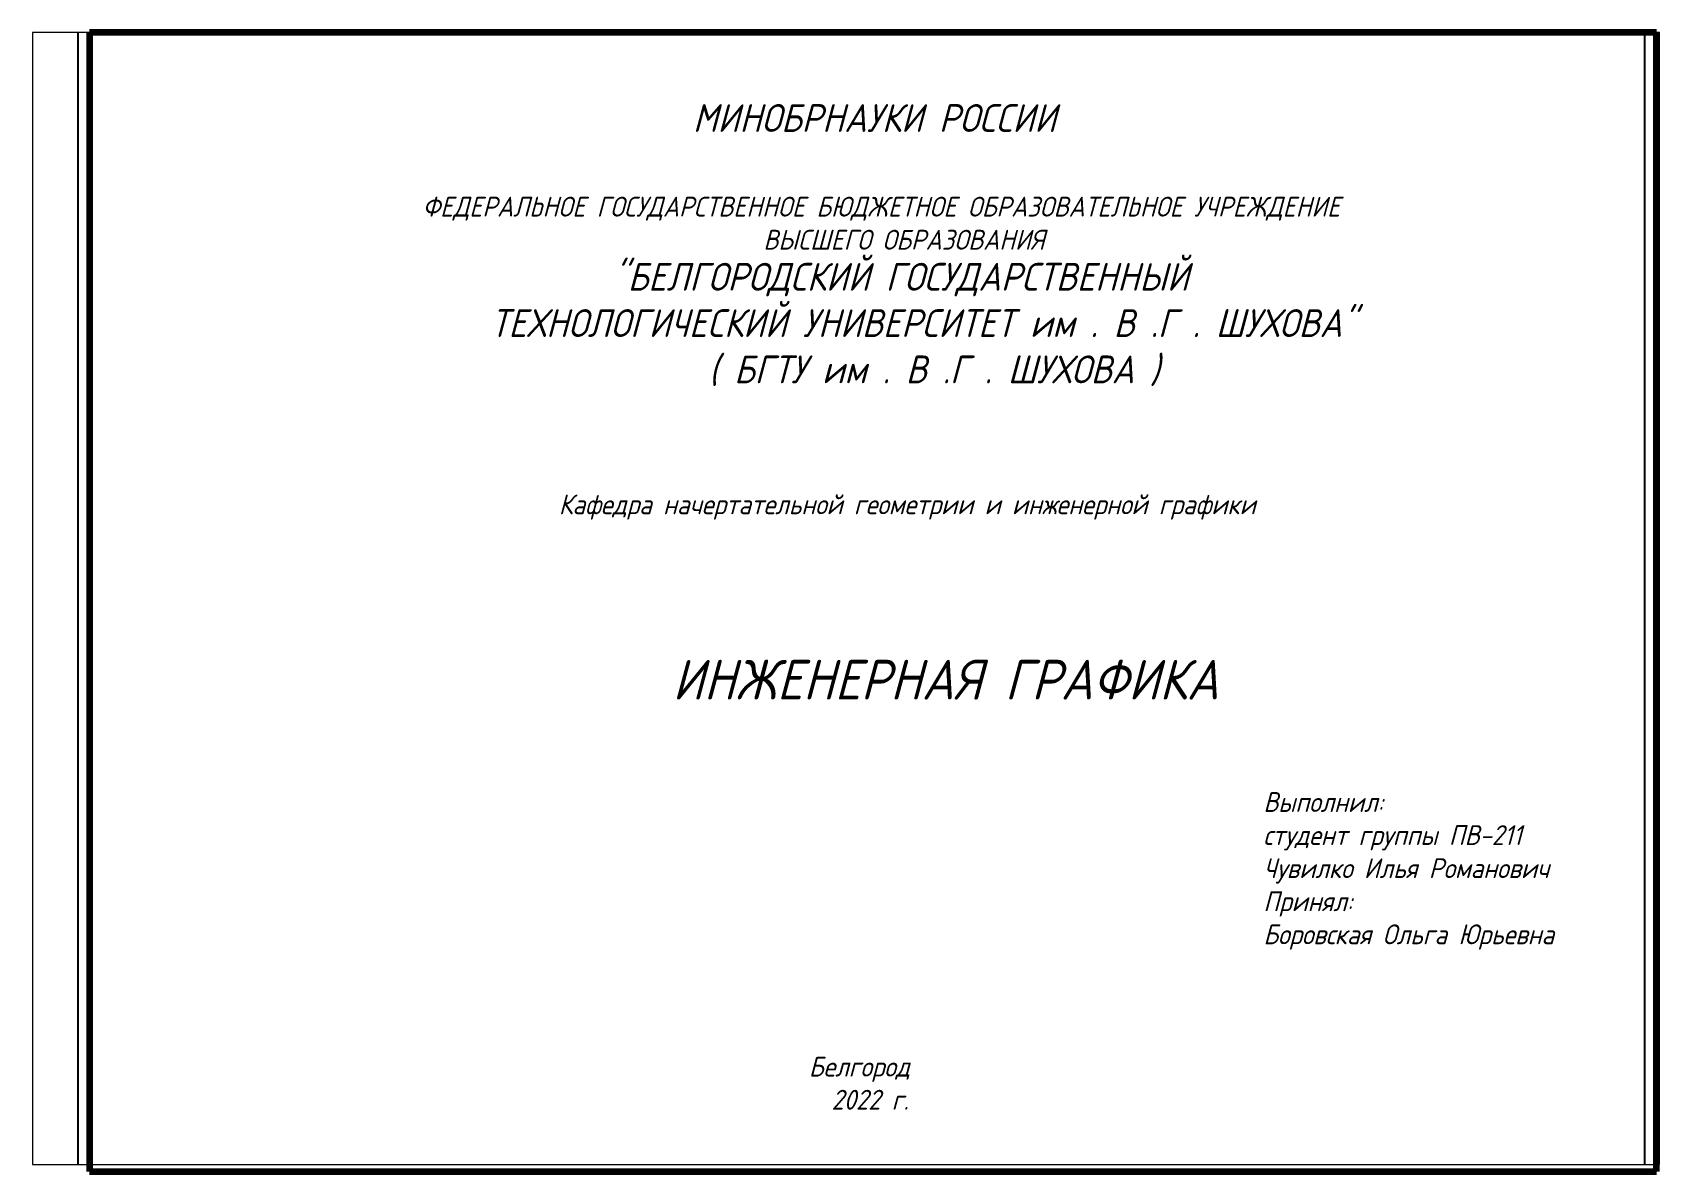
# Paper-space layout 'Титул' of a CAD drawing. Header units: millimetres. Extents: x 6 to 416, y 5 to 292.
# The model-space entities are those that its viewports show. They can reach past a viewport. Long polylines and large blocks are cut down to what shows.
import ezdxf

# ---------------------------------------------------------------- set-up
doc = ezdxf.new("R2010")
doc.units = ezdxf.units.MM
doc.header["$MEASUREMENT"] = 0
doc.layers.add('аннотации', color=1, linetype='Continuous', lineweight=40)
doc.layers.add('основной', color=7, linetype='Continuous', lineweight=90)
doc.styles.add('GOST', font='isocpeur.ttf', dxfattribs={"width": 0.9, "oblique": 15})

msp = doc.modelspace()

# ---------------------------------------------------------------- linework, layer by layer
at = {"layer": 'Defpoints'}
for p, q in [((39.22, 330.76), (39.22, 43.76)), ((434.22, 330.76), (39.22, 330.76)), ((434.22, 43.76), (434.22, 330.76)), ((39.22, 43.76), (434.22, 43.76))]:
    msp.add_line(p, q, dxfattribs=at)

# ---------------------------------------------------------------- texts
at = {"layer": 'аннотации', "width": 395, "attachment_point": 1, "style": 'GOST'}
for s, insert, char_height in [('амфыамавмамамывамавмамаа', (39.22, 330.76), 0.2), ('                                    \\P                                     МИНОБРНАУКИ РОССИИ\\P\\P{\\H0.71429x;                            ФЕДЕРАЛЬНОЕ ГОСУДАРСТВЕННОЕ БЮДЖЕТНОЕ ОБРАЗОВАТЕЛЬНОЕ УЧРЕЖДЕНИЕ\\P                                                          ВЫСШЕГО ОБРАЗОВАНИЯ\\P}                                "БЕЛГОРОДСКИЙ ГОСУДАРСТВЕННЫЙ{\\H0.71429x; \\P                                  }ТЕХНОЛОГИЧЕСКИЙ УНИВЕРСИТЕТ им . В .Г . ШУХОВА"\\P                                      ( БГТУ им . В .Г . ШУХОВА )\\P\\P\\P{\\H0.71429x;                                        Кафедра начертательной геометрии и инженерной графики\\P\\P\\P\\P\\P\\H2x;                         ИНЖЕНЕРНАЯ ГРАФИКА\\P\\P\\pxql,t40;\\H0.5x;                                                                                                      Выполнил:\\P                                                                                                      студент группы ПВ-211\\P\\pq*;                                                                                                      Чувилко Илья Романович\\P\\pql;                                                                                                      Принял:\\P                                                                                                      Боровская Ольга Юрьевна\\P\\P\\pq*;\\P                                                           \\P                                                              Белгород\\P                                                                2022 г.}', (45.86, 324.33), 7)]:
    msp.add_mtext(s, dxfattribs=dict(at, insert=insert, char_height=char_height))

psp = doc.layouts.new('Титул')

# ---------------------------------------------------------------- linework, layer by layer
at = {"layer": 'основной'}
for p, q in [((415, 292), (20, 292)), ((20, 292), (20, 5)), ((415, 5), (415, 292)), ((415, 60), (415, 45)), ((415, 40), (415, 25)), ((20, 5), (415, 5))]:
    psp.add_line(p, q, dxfattribs=at)

# ---------------------------------------------------------------- viewports
at = {"layer": 'Defpoints'}
psp.add_viewport(center=(210.67, 149.38), size=(410.1, 285.2466), view_center_point=(232.84, 188.08), view_height=285.2466, dxfattribs=at)

doc.saveas('drawing.dxf')
